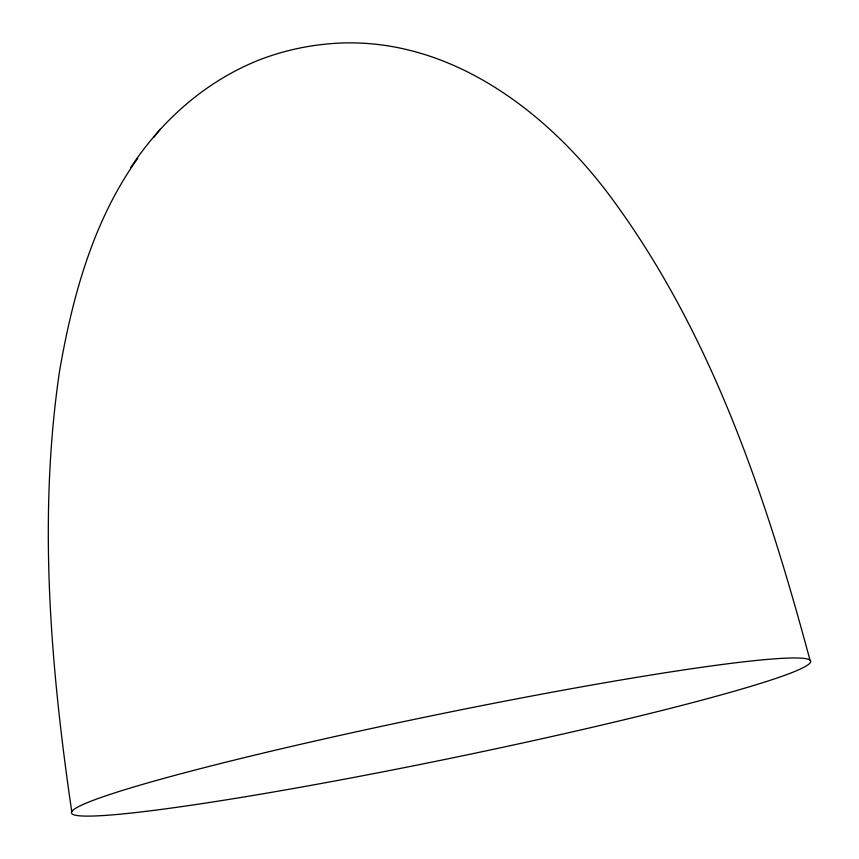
<?xml version="1.0" encoding="UTF-8"?>
<svg xmlns="http://www.w3.org/2000/svg" width="859" height="859" viewBox="0 0 859 859"><rect width="100%" height="100%" fill="white"/><g stroke="black" fill="none" stroke-linecap="round" stroke-linejoin="round"><path stroke-width="1.29" d="M137.719 158.367C93.094 220.709 72.467 296.505 59.539 371.185C37.979 517.451 50.445 666.219 71.759 811.744M130.761 167.462C161.395 121.012 203.454 83.377 254.887 61.708C281.258 50.831 309.519 44.7 337.984 43.175C452.714 37.345 552.176 115.117 615.86 204.012C713.808 339.273 767.076 500.453 809.994 660.174M154.029 137.129L160.128 129.172M245.781 796.669A377.262 22.721 -11.6 0 0 810.499 662.268A377.262 22.721 -11.6 0 0 267.052 752.162A377.262 22.721 -11.6 0 0 245.781 796.669"/></g></svg>
